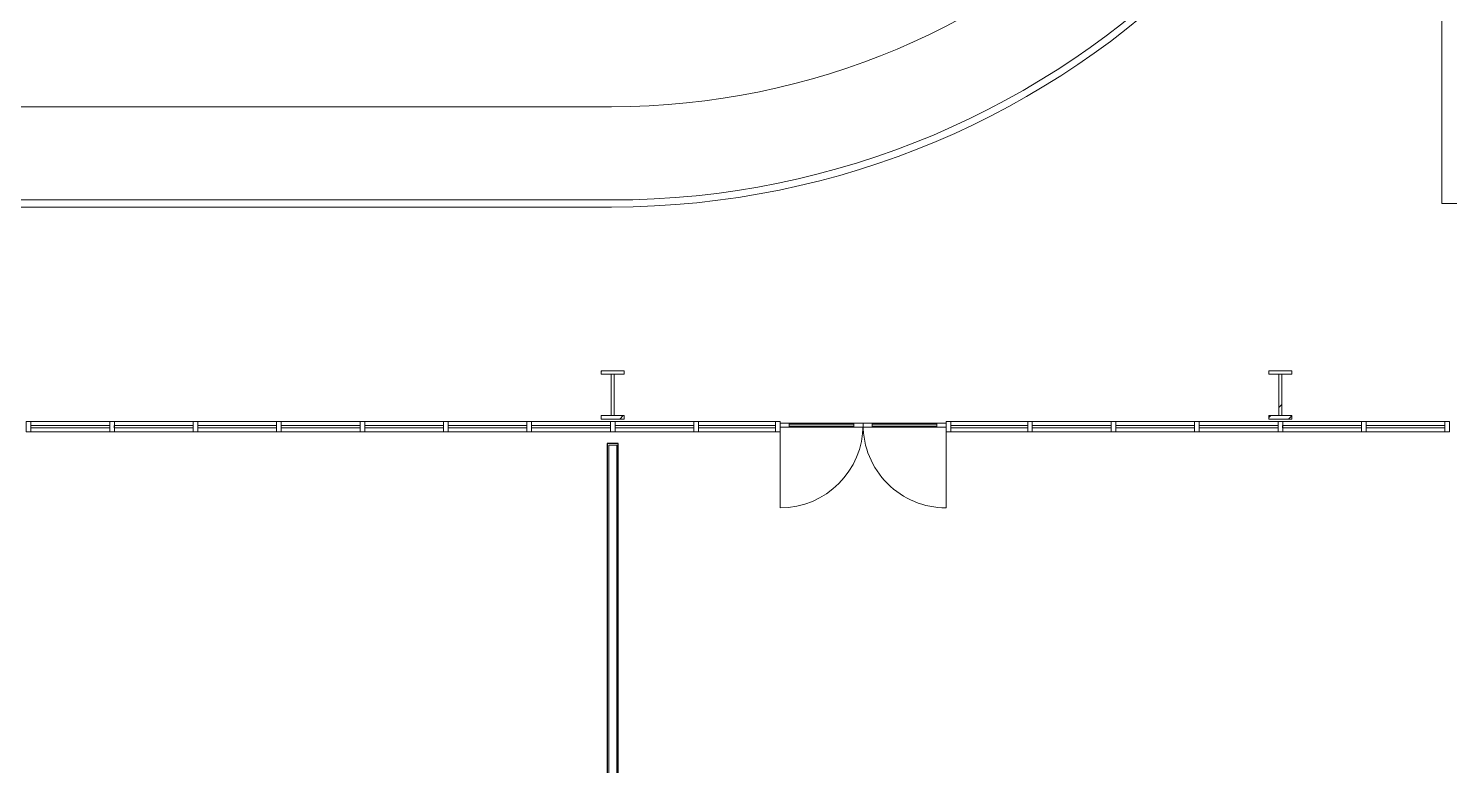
# Model space of a CAD drawing. Header units: inches. Extents: x 22023 to 26811, y -22881 to -20889.
# Drawn here: x 23991 to 24607, y -22510 to -22190 of the extents above; entities that cross this region are included whole.
import ezdxf

# ---------------------------------------------------------------- set-up
doc = ezdxf.new("R2010")
doc.units = ezdxf.units.IN
doc.header["$MEASUREMENT"] = 0
for name, color, linetype, lineweight in [('A-DOOR', 31, 'Continuous', 9), ('A-FLOR', 192, 'Continuous', 9), ('A-FLOR-HRAL', 11, 'Continuous', 9), ('A-FLOR-OTLN', 90, 'Continuous', 9), ('A-GLAZ-CURT', 52, 'Continuous', 9), ('A-GLAZ-CWMG', 51, 'Continuous', 9), ('A-WALL', 113, 'Continuous', 9), ('I-WALL', 2, 'Continuous', 9), ('S-BEAM', 12, 'Continuous', 9)]:
    doc.layers.add(name, color=color, linetype=linetype, lineweight=lineweight)
pattern_1 = [(225, (24533.39, -22360.053), (19.00703, -19.00703), []), (225, (24533.39, -22388.853), (19.00703, -19.00703), [])]
pattern_2 = [(225, (24243.89, -22360.053), (19.00703, -19.00703), []), (225, (24243.89, -22388.853), (19.00703, -19.00703), [])]

# ---------------------------------------------------------------- blocks, each defined once
blk = doc.blocks.new('System Panel - Glazed-809284-First Floor Plan')
at = {"layer": 'A-GLAZ-CURT'}
for p, q in [((17.09375, 1.25), (-17.09375, 1.25)), ((-17.09375, 1.25), (-17.09375, 0.25)), ((-17.09375, 0.25), (-17.09375, 1.25)), ((17.09375, 1.25), (-17.09375, 1.25)), ((-17.09375, 0.25), (17.09375, 0.25)), ((-17.09375, 0.25), (17.09375, 0.25)), ((17.09375, 0.25), (17.09375, 1.25)), ((17.09375, 1.25), (17.09375, 0.25))]:
    blk.add_line(p, q, dxfattribs=at)
blk = doc.blocks.new('System Panel - Glazed-1044197-First Floor Plan')
at = {"layer": 'A-GLAZ-CURT'}
for p, q in [((16.6875, 1.25), (-16.6875, 1.25)), ((-16.6875, 1.25), (-16.6875, 0.25)), ((-16.6875, 0.25), (-16.6875, 1.25)), ((16.6875, 1.25), (-16.6875, 1.25)), ((-16.6875, 0.25), (16.6875, 0.25)), ((-16.6875, 0.25), (16.6875, 0.25)), ((16.6875, 0.25), (16.6875, 1.25)), ((16.6875, 1.25), (16.6875, 0.25))]:
    blk.add_line(p, q, dxfattribs=at)
blk = doc.blocks.new('Door_Single_Storefront - one-1044198-First Floor Plan')
at = {"layer": 'A-DOOR'}
for p, q in [((-18, 36), (-18, 0)), ((-14, 1), (-18, 1)), ((-14, -0.75), (-14, 1)), ((-14, 1), (14, 1)), ((14, 0.5), (-14, 0.5)), ((-14, 0.5), (-14, -0.25)), ((18, 1), (14, 1)), ((14, 1), (14, -0.75)), ((14, -0.25), (14, 0.5)), ((18, -0.75), (18, 1)), ((-18, -0.75), (-14, -0.75)), ((-14, -0.25), (14, -0.25)), ((14, -0.75), (-14, -0.75)), ((14, -0.75), (18, -0.75))]:
    blk.add_line(p, q, dxfattribs=at)
blk.add_arc((-18, 0), 36, 360, 90, dxfattribs=at)
blk = doc.blocks.new('Door_Single_Storefront - one-1044203-First Floor Plan')
at = {"layer": 'A-DOOR'}
for p, q in [((-18, 0.75), (-14, 0.75)), ((-18, -36), (-18, 0)), ((-14, 0.75), (-14, -1)), ((14, 0.75), (-14, 0.75)), ((-14, -0.5), (-14, 0.25)), ((-14, 0.25), (14, 0.25)), ((14, -1), (14, 0.75)), ((14, 0.75), (18, 0.75)), ((14, 0.25), (14, -0.5)), ((18, 0.75), (18, -1)), ((-14, -1), (-18, -1)), ((14, -0.5), (-14, -0.5)), ((-14, -1), (14, -1)), ((18, -1), (14, -1))]:
    blk.add_line(p, q, dxfattribs=at)
blk.add_arc((-18, 0), 36, 270, 0, dxfattribs=at)
blk = doc.blocks.new('Rectangular Mullion - Rectangular Mullion 1-769167-First Floor Plan')
at = {"layer": 'A-GLAZ-CWMG'}
for p, q in [((24498.2, -22360.55), (24532.39, -22360.55)), ((24498.2, -22365.05), (24532.39, -22365.05))]:
    blk.add_line(p, q, dxfattribs=at)
blk = doc.blocks.new('Rectangular Mullion - Rectangular Mullion 1-1044194-First Floor Plan')
at = {"layer": 'A-GLAZ-CWMG'}
for p, q in [((24390.45, -22360.55), (24423.83, -22360.55)), ((24390.45, -22365.05), (24423.83, -22365.05))]:
    blk.add_line(p, q, dxfattribs=at)
blk = doc.blocks.new('Rectangular Mullion - Rectangular Mullion 1-1044201-First Floor Plan')
at = {"layer": 'A-GLAZ-CWMG'}
for p, q in [((24281.08, -22360.55), (24314.45, -22360.55)), ((24281.08, -22365.05), (24314.45, -22365.05))]:
    blk.add_line(p, q, dxfattribs=at)
blk = doc.blocks.new('Rectangular Mullion - Rectangular Mullion 1-809282-First Floor Plan')
at = {"layer": 'A-GLAZ-CWMG', "lineweight": 13}
for p, q in [((-1, 1.5), (1, 1.5)), ((-1, -3), (-1, 1.5)), ((1, 1.5), (1, -3)), ((1, -3), (-1, -3))]:
    blk.add_line(p, q, dxfattribs=at)
blk = doc.blocks.new('Top Rail Type - Top Rail_Internal_-939601-First Floor Plan')
at = {"layer": 'A-FLOR-HRAL'}
for p, q in [((24243.39, -22264.53), (23233.26, -22264.53)), ((24243.39, -22267.58), (23233.26, -22267.58))]:
    blk.add_line(p, q, dxfattribs=at)
for radius in [358.48, 361.52]:
    blk.add_arc((24243.39, -21906.05), radius, 270, 0, dxfattribs=at)
blk = doc.blocks.new('columns and girder2 - one-V32-First Floor Plan')
at = {"layer": 'S-BEAM'}
h = blk.add_hatch(dxfattribs=at)
h.set_pattern_fill('FP_25', color=256, style=0, pattern_type=2)
h.set_pattern_definition(pattern_1)
h.paths.add_polyline_path([(5, -0.5), (-5, -0.5), (-5, -2), (5, -2)], flags=0)
h.paths.add_polyline_path([(-5, -20), (-5, -21.5), (5, -21.5), (5, -20)], flags=0)
h.paths.add_polyline_path([(-5, -1204.75), (-5, -1206.25), (5, -1206.25), (5, -1204.75)], flags=0)
h.paths.add_polyline_path([(5, -1224.25), (-5, -1224.25), (-5, -1225), (5, -1225)], flags=0)
h = blk.add_hatch(dxfattribs=at)
h.set_pattern_fill('FP_25', color=256, style=0, pattern_type=2)
h.set_pattern_definition(pattern_1)
h.paths.add_polyline_path([(-0.63, -2), (-0.63, -20), (0.62, -20), (0.62, -2)], flags=0)
h.paths.add_polyline_path([(-0.63, -1206.25), (-0.63, -1224.25), (0.62, -1224.25), (0.62, -1206.25)], flags=0)
at = {"layer": 'S-BEAM', "lineweight": 15}
for p, q in [((5, -0.5), (-5, -0.5)), ((-5, -0.5), (-5, -2)), ((-5, -2), (5, -2)), ((0.62, -2), (-0.63, -2)), ((-0.63, -2), (-0.63, -20)), ((0.62, -20), (0.62, -2)), ((5, -2), (5, -0.5)), ((5, -20), (-5, -20)), ((-5, -20), (-5, -21.5)), ((-5, -21.5), (5, -21.5)), ((-0.63, -20), (0.62, -20)), ((5, -21.5), (5, -20))]:
    blk.add_line(p, q, dxfattribs=at)
blk = doc.blocks.new('columns and girder2 - one-V33-First Floor Plan')
at = {"layer": 'S-BEAM'}
h = blk.add_hatch(dxfattribs=at)
h.set_pattern_fill('FP_26', color=256, style=0, pattern_type=2)
h.set_pattern_definition(pattern_2)
h.paths.add_polyline_path([(5, -0.5), (-5, -0.5), (-5, -2), (5, -2)], flags=0)
h.paths.add_polyline_path([(5, -20), (-5, -20), (-5, -21.5), (5, -21.5)], flags=0)
h.paths.add_polyline_path([(-5, -1204.75), (-5, -1206.25), (5, -1206.25), (5, -1204.75)], flags=0)
h.paths.add_polyline_path([(5, -1224.25), (-5, -1224.25), (-5, -1225), (5, -1225)], flags=0)
h = blk.add_hatch(dxfattribs=at)
h.set_pattern_fill('FP_26', color=256, style=0, pattern_type=2)
h.set_pattern_definition(pattern_2)
h.paths.add_polyline_path([(-0.63, -2), (-0.63, -20), (0.62, -20), (0.62, -2)], flags=0)
h.paths.add_polyline_path([(-0.63, -1206.25), (-0.63, -1224.25), (0.62, -1224.25), (0.62, -1206.25)], flags=0)
at = {"layer": 'S-BEAM', "lineweight": 15}
for p, q in [((5, -0.5), (-5, -0.5)), ((-5, -0.5), (-5, -2)), ((-5, -2), (5, -2)), ((0.62, -2), (-0.63, -2)), ((-0.63, -2), (-0.63, -20)), ((0.62, -20), (0.62, -2)), ((5, -2), (5, -0.5)), ((5, -20), (-5, -20)), ((-5, -20), (-5, -21.5)), ((-5, -21.5), (5, -21.5)), ((-0.63, -20), (0.62, -20)), ((5, -21.5), (5, -20))]:
    blk.add_line(p, q, dxfattribs=at)

msp = doc.modelspace()

# ---------------------------------------------------------------- linework, layer by layer
at = {"layer": 'A-FLOR'}
for p, q in [((24603.39, -21938.54), (24603.39, -22266.05)), ((24603.39, -22266.05), (26010.64, -22266.05))]:
    msp.add_line(p, q, dxfattribs=at)
at = {"layer": 'A-FLOR-OTLN'}
msp.add_line((24243.39, -22224.06), (23233.26, -22224.06), dxfattribs=at)
msp.add_arc((24243.39, -21906.06), 318, 270, 0, dxfattribs=at)
at = {"layer": 'A-WALL'}
for p, q in [((24242.14, -22370.8), (24245.64, -22370.8)), ((24242.14, -22370.8), (24242.14, -22516.87)), ((24245.64, -22370.8), (24245.64, -22772.05))]:
    msp.add_line(p, q, dxfattribs=at)
at = {"layer": 'I-WALL', "lineweight": 25}
for p, q in [((24246.27, -22370.18), (24241.52, -22370.18)), ((24241.52, -22370.18), (24241.52, -22516.24)), ((24246.27, -22772.05), (24246.27, -22370.18))]:
    msp.add_line(p, q, dxfattribs=at)

# ---------------------------------------------------------------- block references
at = {"layer": 'A-DOOR'}
msp.add_blockref('Door_Single_Storefront - one-1044203-First Floor Plan', (24334.45, -22362.05), dxfattribs=at)
at = {"layer": 'A-DOOR', "rotation": 180}
msp.add_blockref('Door_Single_Storefront - one-1044198-First Floor Plan', (24370.45, -22362.05), dxfattribs=at)
at = {"layer": 'A-FLOR-HRAL'}
msp.add_blockref('Top Rail Type - Top Rail_Internal_-939601-First Floor Plan', (0, 0), dxfattribs=at)
at = {"layer": 'A-GLAZ-CURT', "rotation": 180}
for name, p in [('System Panel - Glazed-809284-First Floor Plan', (24008.67, -22362.05)), ('System Panel - Glazed-809284-First Floor Plan', (24044.86, -22362.05)), ('System Panel - Glazed-809284-First Floor Plan', (24081.05, -22362.05)), ('System Panel - Glazed-809284-First Floor Plan', (24117.23, -22362.05)), ('System Panel - Glazed-809284-First Floor Plan', (24153.42, -22362.05)), ('System Panel - Glazed-809284-First Floor Plan', (24189.61, -22362.05)), ('System Panel - Glazed-809284-First Floor Plan', (24225.8, -22362.05)), ('System Panel - Glazed-809284-First Floor Plan', (24261.98, -22362.05)), ('System Panel - Glazed-1044197-First Floor Plan', (24297.77, -22362.05)), ('System Panel - Glazed-1044197-First Floor Plan', (24407.14, -22362.05)), ('System Panel - Glazed-809284-First Floor Plan', (24442.92, -22362.05)), ('System Panel - Glazed-809284-First Floor Plan', (24479.11, -22362.05)), ('System Panel - Glazed-809284-First Floor Plan', (24515.3, -22362.05)), ('System Panel - Glazed-809284-First Floor Plan', (24551.48, -22362.05)), ('System Panel - Glazed-809284-First Floor Plan', (24587.67, -22362.05))]:
    msp.add_blockref(name, p, dxfattribs=at)
at = {"layer": 'A-GLAZ-CWMG', "extrusion": (0, 0, -1)}
for p in [(-23990.58, -22362.05), (-24026.77, -22362.05), (-24062.95, -22362.05), (-24099.14, -22362.05), (-24135.33, -22362.05), (-24171.52, -22362.05), (-24207.7, -22362.05), (-24243.89, -22362.05), (-24280.08, -22362.05), (-24315.45, -22362.05), (-24389.45, -22362.05), (-24424.83, -22362.05), (-24461.02, -22362.05), (-24497.2, -22362.05), (-24533.39, -22362.05), (-24569.58, -22362.05), (-24605.77, -22362.05)]:
    msp.add_blockref('Rectangular Mullion - Rectangular Mullion 1-809282-First Floor Plan', p, dxfattribs=at)
at = {"layer": 'A-GLAZ-CWMG'}
for name, p in [('Rectangular Mullion - Rectangular Mullion 1-769167-First Floor Plan', (-506.62, 0)), ('Rectangular Mullion - Rectangular Mullion 1-769167-First Floor Plan', (-470.44, 0)), ('Rectangular Mullion - Rectangular Mullion 1-769167-First Floor Plan', (-434.25, 0)), ('Rectangular Mullion - Rectangular Mullion 1-769167-First Floor Plan', (-398.06, 0)), ('Rectangular Mullion - Rectangular Mullion 1-769167-First Floor Plan', (-361.87, 0)), ('Rectangular Mullion - Rectangular Mullion 1-769167-First Floor Plan', (-325.69, 0)), ('Rectangular Mullion - Rectangular Mullion 1-769167-First Floor Plan', (-289.5, 0)), ('Rectangular Mullion - Rectangular Mullion 1-769167-First Floor Plan', (-253.31, 0)), ('Rectangular Mullion - Rectangular Mullion 1-1044201-First Floor Plan', (0, 0)), ('Rectangular Mullion - Rectangular Mullion 1-1044194-First Floor Plan', (0, 0)), ('Rectangular Mullion - Rectangular Mullion 1-769167-First Floor Plan', (-72.37, 0)), ('Rectangular Mullion - Rectangular Mullion 1-769167-First Floor Plan', (-36.19, 0)), ('Rectangular Mullion - Rectangular Mullion 1-769167-First Floor Plan', (0, 0)), ('Rectangular Mullion - Rectangular Mullion 1-769167-First Floor Plan', (36.19, 0)), ('Rectangular Mullion - Rectangular Mullion 1-769167-First Floor Plan', (72.37, 0))]:
    msp.add_blockref(name, p, dxfattribs=at)
at = {"layer": 'S-BEAM', "rotation": 180}
for name, p in [('columns and girder2 - one-V33-First Floor Plan', (24243.89, -22360.05)), ('columns and girder2 - one-V32-First Floor Plan', (24533.39, -22360.05))]:
    msp.add_blockref(name, p, dxfattribs=at)

doc.saveas('drawing.dxf')
